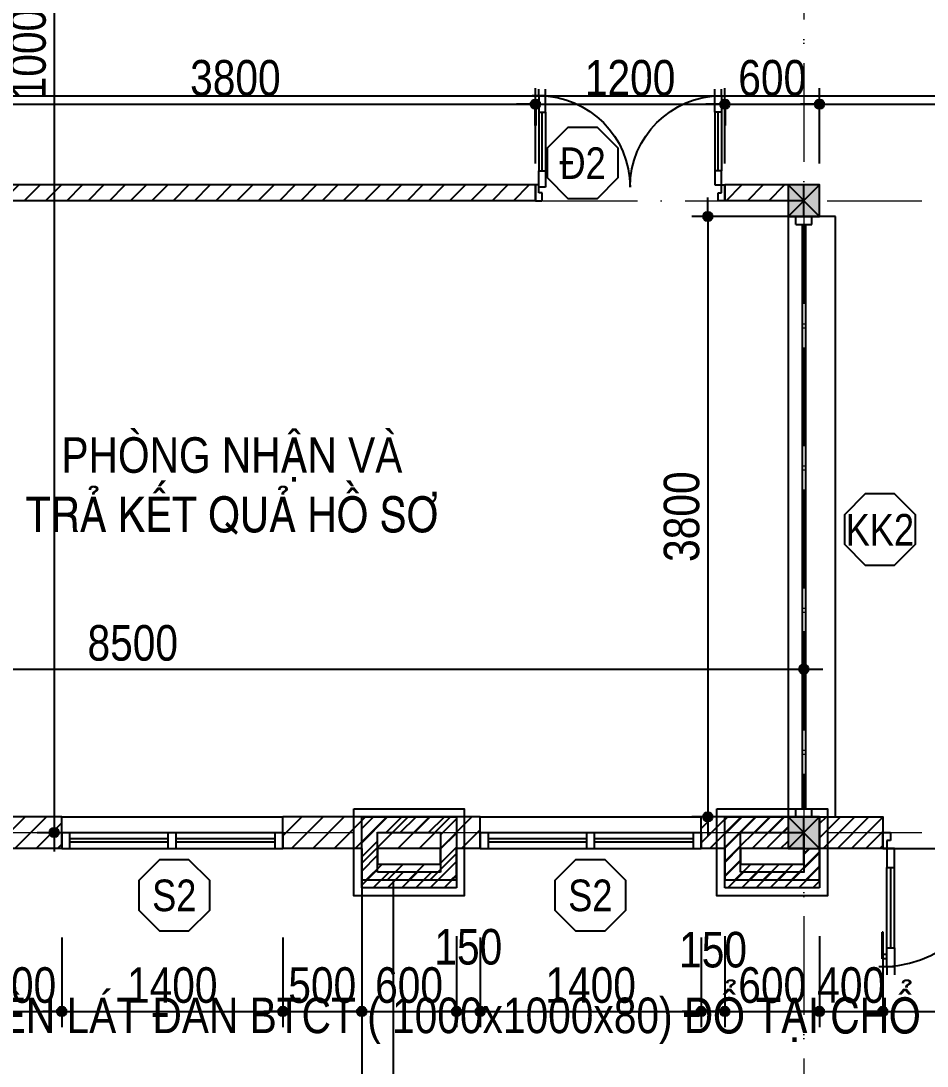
# Model space of a CAD drawing. Header units: millimetres. Extents: x 1201 to 176852, y 279 to 65351.
# Drawn here: x 15471 to 21210, y 11069 to 17686 of the extents above; entities that cross this region are included whole.
import ezdxf
from ezdxf.enums import TextEntityAlignment as Align

# ---------------------------------------------------------------- set-up
doc = ezdxf.new("R2010")
doc.units = ezdxf.units.MM
doc.linetypes.add('ACAD_ISO10W100', pattern=[18, 12, -3, 0, -3])
for name, color, linetype in [('009', 251, 'Continuous'), ('DIM', 1, 'Continuous'), ('DOOR', 20, 'Continuous'), ('MEDIUM', 2, 'Continuous'), ('TAGS', 60, 'Continuous'), ('TEXT', 7, 'Continuous'), ('TUONG', 131, 'Continuous'), ('WALL', 4, 'Continuous')]:
    doc.layers.add(name, color=color, linetype=linetype)
for name, color, linetype, lineweight in [('CAY', 84, 'Continuous', 5), ('NET-THAY', 2, 'Continuous', 13), ('TRUC', 24, 'Continuous', 0)]:
    doc.layers.add(name, color=color, linetype=linetype, lineweight=lineweight)
doc.styles.add('1', font='', dxfattribs={"height": 250})
doc.styles.add('HEL-CONDENSE', font='')
doc.styles.add('VNI-HELVE-CONDENSEN', font='')
doc.styles.get('1').set_extended_font_data('VNI-Helve-Condense')
doc.styles.get('HEL-CONDENSE').set_extended_font_data('VNI-Helve-Condense')
doc.styles.get('VNI-HELVE-CONDENSEN').set_extended_font_data('VNI-Helve-Condense')
doc.dimstyles.new('D100', dxfattribs={"dimtxt": 225, "dimasz": 1.2, "dimexe": 100, "dimexo": 0, "dimgap": 50, "dimtad": 1, "dimdec": 0, "dimzin": 13, "dimdsep": 46, "dimtxsty": 'HEL-CONDENSE', "dimblk": 'D50', "dimcen": 0, "dimclrd": 1, "dimclre": 1, "dimclrt": 7, "dimadec": 0, "dimazin": 0, "dimtfac": 1, "dimtdec": 0, "dimtmove": 0, "dimatfit": 3, "dimldrblk": 'D50', "dimfxl": 1, "dimtolj": 1, "dimtzin": 13, "dimarcsym": 0})

# ---------------------------------------------------------------- blocks, each defined once
blk = doc.blocks.new('A$C225A2996')
at = {"layer": 'WALL'}
blk.add_hatch(color=4, dxfattribs=at).paths.add_polyline_path([(531.4, 81.6), (731.4, 81.6), (731.4, 281.6), (531.4, 281.6)])
at = {"layer": 'WALL', "color": 4}
for p, q in [((531.4, 281.6), (731.4, 81.6)), ((531.4, 81.6), (731.4, 281.6))]:
    blk.add_line(p, q, dxfattribs=at)
blk.add_lwpolyline([(531.4, 81.6), (731.4, 81.6), (731.4, 281.6), (531.4, 281.6)], close=True, dxfattribs=at)
blk = doc.blocks.new('D50')
at = {"layer": 'DIM'}
blk.add_hatch(color=256, dxfattribs=at).paths.add_polyline_path([(25, 0, 1), (-25, 0, 1)])
blk.add_line((25, 0), (100, 0), dxfattribs=at)
blk.add_circle((0, 0), 25, dxfattribs=at)
blk = doc.blocks.new('*D175')
at = {"layer": 'CAY', "color": 1, "lineweight": -2, "transparency": 16777216}
for p, q in [((15573.6, 22547.7), (15781.8, 22547.7)), ((15681.8, 22546.5), (15681.8, 12548.9)), ((15573.6, 12547.7), (15781.8, 12547.7))]:
    blk.add_line(p, q, dxfattribs=at)
at = {"layer": 'DEFPOINTS', "color": 0, "transparency": 16777216}
for p in [(15573.6, 22547.7), (15573.6, 12547.7), (15681.8, 12547.7)]:
    blk.add_point(p, dxfattribs=at)
at = {"layer": 'CAY', "color": 1, "lineweight": -2, "transparency": 16777216, "xscale": 1.199999999999999, "yscale": 1.199999999999999, "zscale": 1.199999999999999}
for p, rotation in [((15681.8, 22547.7), 90), ((15681.8, 12547.7), 270)]:
    blk.add_blockref('D50', p, dxfattribs=dict(at, rotation=rotation))
at = {"layer": 'CAY', "color": 7, "transparency": 16777216, "insert": (15516.9, 17547.7), "char_height": 225, "attachment_point": 5, "rotation": 90, "style": 'HEL-CONDENSE'}
blk.add_mtext('\\A1;10000', dxfattribs=at)
blk = doc.blocks.new('*D176')
at = {"layer": 'CAY', "color": 1, "lineweight": -2, "transparency": 16777216}
for p, q in [((5929.1, 17547.7), (5929.1, 17111.4)), ((38929.1, 17547.7), (38929.1, 17111.4)), ((5930.3, 17211.4), (38927.9, 17211.4))]:
    blk.add_line(p, q, dxfattribs=at)
at = {"layer": 'DEFPOINTS', "color": 0, "transparency": 16777216}
for p in [(5929.1, 17547.7), (38929.1, 17547.7), (38929.1, 17211.4)]:
    blk.add_point(p, dxfattribs=at)
at = {"layer": 'CAY', "color": 1, "lineweight": -2, "transparency": 16777216, "xscale": 1.199999999999999, "yscale": 1.199999999999999, "zscale": 1.199999999999999, "rotation": 180}
blk.add_blockref('D50', (5929.1, 17211.4), dxfattribs=at)
at = {"layer": 'CAY', "color": 1, "lineweight": -2, "transparency": 16777216, "xscale": 1.199999999999999, "yscale": 1.199999999999999, "zscale": 1.199999999999999}
blk.add_blockref('D50', (38929.1, 17211.4), dxfattribs=at)
at = {"layer": 'CAY', "color": 7, "transparency": 16777216, "insert": (22429.1, 17376.3), "char_height": 225, "attachment_point": 5, "style": 'HEL-CONDENSE'}
blk.add_mtext('\\A1;33000', dxfattribs=at)
blk = doc.blocks.new('s11')
at = {"layer": 'DOOR'}
for p, q in [((0, 0), (0, -100)), ((1400, 0), (0, 0)), ((50, 0), (50, -100)), ((1350, 0), (1350, -100)), ((1400, 0), (1400, -100)), ((1400, -100), (0, -100))]:
    blk.add_line(p, q, dxfattribs=at)
at = {"layer": 'DOOR', "linetype": 'ByBlock', "lineweight": -2}
for p, q in [((675, -100), (675, 0)), ((725, -100), (725, 0))]:
    blk.add_line(p, q, dxfattribs=at)
at = {"layer": 'DOOR', "color": 251}
for p, q in [((50, -40), (675, -40)), ((50, -60), (675, -60)), ((725, -40), (1350, -40)), ((725, -60), (1350, -60))]:
    blk.add_line(p, q, dxfattribs=at)
blk = doc.blocks.new('KH-CUADI')
at = {"layer": 'TAGS'}
blk.add_lwpolyline([(-124.3, 300), (-300, 124.3), (-300, -124.3), (-124.3, -300), (124.3, -300), (300, -124.3), (300, 124.3), (124.3, 300)], close=True, dxfattribs=at)
at = {"layer": 'TAGS', "style": 'VNI-HELVE-CONDENSEN'}
blk.add_attdef('D', text='', height=300, dxfattribs=at).set_placement((0, 0), align=Align.MIDDLE)
blk = doc.blocks.new('A$C64CC7D9A')
at = {"layer": 'DOOR'}
for p, q in [((-312.4, 362), (-312.4, 462)), ((-312.4, 462), (-262.4, 462)), ((-262.4, 412), (-287.4, 412)), ((-287.4, 412), (-287.4, 362)), ((-262.4, 462), (-262.4, 412)), ((2637.6, 462), (2637.6, 412)), ((2687.6, 462), (2637.6, 462)), ((2637.6, 412), (2662.6, 412)), ((2662.6, 412), (2662.6, 362)), ((2687.6, 362), (2687.6, 462)), ((-287.4, 362), (-312.4, 362)), ((-237.4, 362), (-287.4, 362)), ((-287.4, 362), (-287.4, 242)), ((-237.4, 242), (-237.4, 362)), ((487.6, 362), (437.6, 362)), ((437.6, 362), (437.6, 242)), ((487.6, 242), (487.6, 362)), ((1887.6, 242), (1887.6, 362)), ((1887.6, 362), (1937.6, 362)), ((1937.6, 362), (1937.6, 242)), ((2612.6, 242), (2612.6, 362)), ((2612.6, 362), (2662.6, 362)), ((2662.6, 362), (2687.6, 362)), ((2662.6, 362), (2662.6, 242)), ((-287.4, 242), (-237.4, 242)), ((-287.4, -290.9), (-287.4, 242)), ((-262.4, 242), (-262.4, -268)), ((-237.4, -268), (-237.4, 242)), ((437.6, 242), (487.6, 242)), ((437.6, -290.9), (437.6, 242)), ((462.6, 242), (462.6, -268)), ((487.6, -268), (487.6, 242)), ((1887.6, -268), (1887.6, 242)), ((1937.6, 242), (1887.6, 242)), ((1912.6, 242), (1912.6, -268)), ((1937.6, -290.9), (1937.6, 242)), ((2612.6, -268), (2612.6, 242)), ((2662.6, 242), (2612.6, 242)), ((2637.6, 242), (2637.6, -268)), ((2662.6, -290.9), (2662.6, 242)), ((-315.7, -337.1), (-315.7, -167.5)), ((-310, -167.5), (-315.7, -167.5)), ((-310, -308.9), (-310, -167.5)), ((409.3, -337.1), (409.3, -167.5)), ((415, -167.5), (409.3, -167.5)), ((415, -308.9), (415, -167.5)), ((1960.2, -308.9), (1960.2, -167.5)), ((1960.2, -167.5), (1965.9, -167.5)), ((1965.9, -337.1), (1965.9, -167.5)), ((2685.2, -308.9), (2685.2, -167.5)), ((2685.2, -167.5), (2690.9, -167.5)), ((2690.9, -337.1), (2690.9, -167.5)), ((-287.4, -308.9), (-310, -308.9)), ((-287.4, -268), (-237.4, -268)), ((-287.4, -388), (-287.4, -268)), ((-287.4, -337.1), (-287.4, -308.9)), ((-237.4, -268), (-237.4, -388)), ((437.6, -308.9), (415, -308.9)), ((437.6, -268), (487.6, -268)), ((437.6, -388), (437.6, -268)), ((437.6, -337.1), (437.6, -308.9)), ((487.6, -268), (487.6, -388)), ((1937.6, -268), (1887.6, -268)), ((1887.6, -268), (1887.6, -388)), ((1937.6, -388), (1937.6, -268)), ((1937.6, -337.1), (1937.6, -308.9)), ((1937.6, -308.9), (1960.2, -308.9)), ((2662.6, -268), (2612.6, -268)), ((2612.6, -268), (2612.6, -388)), ((2662.6, -388), (2662.6, -268)), ((2662.6, -337.1), (2662.6, -308.9)), ((2662.6, -308.9), (2685.2, -308.9)), ((-287.4, -388), (-337.4, -388)), ((-287.4, -337.1), (-315.7, -337.1)), ((-287.4, -388), (-287.4, -438)), ((-237.4, -388), (-287.4, -388)), ((-237.4, -388), (-237.4, -438)), ((437.6, -388), (387.6, -388)), ((437.6, -337.1), (409.3, -337.1)), ((437.6, -388), (437.6, -438)), ((487.6, -388), (437.6, -388)), ((487.6, -388), (487.6, -438)), ((1887.6, -388), (1887.6, -438)), ((1887.6, -388), (1937.6, -388)), ((1937.6, -337.1), (1965.9, -337.1)), ((1937.6, -388), (1937.6, -438)), ((1937.6, -388), (1987.6, -388)), ((2612.6, -388), (2612.6, -438)), ((2612.6, -388), (2662.6, -388)), ((2662.6, -337.1), (2690.9, -337.1)), ((2662.6, -388), (2662.6, -438)), ((2662.6, -388), (2712.6, -388))]:
    blk.add_line(p, q, dxfattribs=at)
at = {"layer": 'DOOR', "color": 251}
for centre, radius, start, end in [((-341.4, 389.6), 779.5, 273.97401, 357.96804), ((360.6, 439), 830.6, 275.32072, 354.67928), ((2014.6, 439), 830.6, 185.32072, 264.67928), ((2716.6, 389.6), 779.5, 182.03196, 266.02599)]:
    blk.add_arc(centre, radius, start, end, dxfattribs=at)
blk = doc.blocks.new('A$C48B57989')
at = {"layer": 'DOOR'}
for p, q in [((-446, 752.5), (-403.1, 752.5)), ((-446, 652.5), (-446, 752.5)), ((-403.1, 752.5), (-403.1, 702.5)), ((711.1, 752.5), (711.1, 702.5)), ((754, 752.5), (711.1, 752.5)), ((754, 652.5), (754, 752.5)), ((-403.1, 702.5), (-424.6, 702.5)), ((-424.6, 702.5), (-424.6, 652.5)), ((-381.7, 666.8), (-424.6, 666.8)), ((-424.6, 666.8), (-424.6, 563.9)), ((-381.7, 563.9), (-381.7, 666.8)), ((711.1, 702.5), (732.6, 702.5)), ((732.6, 702.5), (732.6, 652.5)), ((-424.6, 652.5), (-446, 652.5)), ((689.7, 563.9), (689.7, 652.5)), ((689.7, 652.5), (732.6, 652.5)), ((732.6, 652.5), (754, 652.5)), ((732.6, 652.5), (732.6, 563.9)), ((-424.6, 563.9), (-381.7, 563.9)), ((-424.6, 171.4), (-424.6, 563.9)), ((-403.1, 563.9), (-403.1, 191)), ((-381.7, 191), (-381.7, 563.9)), ((689.7, 191), (689.7, 563.9)), ((732.6, 563.9), (689.7, 563.9)), ((711.1, 563.9), (711.1, 191)), ((732.6, 171.4), (732.6, 563.9)), ((-448.8, 131.8), (-448.8, 277.2)), ((-443.9, 277.2), (-448.8, 277.2)), ((-443.9, 156), (-443.9, 277.2)), ((752, 156), (752, 277.2)), ((752, 277.2), (756.8, 277.2)), ((756.8, 131.8), (756.8, 277.2)), ((-424.6, 156), (-443.9, 156)), ((-424.6, 191), (-381.7, 191)), ((-424.6, 88.2), (-424.6, 191)), ((-424.6, 131.8), (-424.6, 156)), ((-381.7, 191), (-381.7, 88.2)), ((732.6, 191), (689.7, 191)), ((689.7, 191), (689.7, 88.2)), ((732.6, 88.2), (732.6, 191)), ((732.6, 131.8), (732.6, 156)), ((732.6, 156), (752, 156)), ((-424.6, 88.2), (-467.4, 88.2)), ((-424.6, 131.8), (-448.8, 131.8)), ((-424.6, 88.2), (-424.6, 45.3)), ((-381.7, 88.2), (-424.6, 88.2)), ((-381.7, 88.2), (-381.7, 45.3)), ((689.7, 88.2), (689.7, 45.3)), ((689.7, 88.2), (732.6, 88.2)), ((732.6, 131.8), (756.8, 131.8)), ((732.6, 88.2), (732.6, 45.3)), ((732.6, 88.2), (775.4, 88.2))]:
    blk.add_line(p, q, dxfattribs=at)
at = {"layer": 'DOOR', "color": 251}
for centre, major_axis, start_param, end_param in [((-424.6, 666.8), (409.1, 409.1), 3.926991, 5.497787), ((732.6, 666.8), (-409.1, 409.1), 0.785398, 2.356194)]:
    blk.add_ellipse(centre, major_axis=major_axis, ratio=1, start_param=start_param, end_param=end_param, dxfattribs=at)
blk = doc.blocks.new('*D657')
at = {"layer": 'DEFPOINTS', "color": 0, "transparency": 16777216}
for p in [(15229.1, 11892.8), (15729.1, 11884.5), (15729.1, 11416)]:
    blk.add_point(p, dxfattribs=at)
at = {"layer": 'DIM', "color": 1, "lineweight": -2, "transparency": 16777216}
for p, q in [((15229.1, 11892.8), (15229.1, 11316)), ((15729.1, 11884.5), (15729.1, 11316)), ((15230.3, 11416), (15727.9, 11416))]:
    blk.add_line(p, q, dxfattribs=at)
at = {"layer": 'DIM', "color": 1, "lineweight": -2, "transparency": 16777216, "xscale": 1.199999999999999, "yscale": 1.199999999999999, "zscale": 1.199999999999999, "rotation": 180}
blk.add_blockref('D50', (15229.1, 11416), dxfattribs=at)
at = {"layer": 'DIM', "color": 1, "lineweight": -2, "transparency": 16777216, "xscale": 1.199999999999999, "yscale": 1.199999999999999, "zscale": 1.199999999999999}
blk.add_blockref('D50', (15729.1, 11416), dxfattribs=at)
at = {"layer": 'DIM', "color": 7, "transparency": 16777216, "insert": (15479.1, 11580.9), "char_height": 225, "attachment_point": 5, "style": 'HEL-CONDENSE'}
blk.add_mtext('\\A1;500', dxfattribs=at)
blk = doc.blocks.new('*D658')
at = {"layer": 'DEFPOINTS', "color": 0, "transparency": 16777216}
for p in [(15729.1, 11884.5), (17129.1, 11884.5), (17129.1, 11416)]:
    blk.add_point(p, dxfattribs=at)
at = {"layer": 'DIM', "color": 1, "lineweight": -2, "transparency": 16777216}
for p, q in [((15729.1, 11884.5), (15729.1, 11316)), ((17129.1, 11884.5), (17129.1, 11316)), ((15730.3, 11416), (17127.9, 11416))]:
    blk.add_line(p, q, dxfattribs=at)
at = {"layer": 'DIM', "color": 1, "lineweight": -2, "transparency": 16777216, "xscale": 1.199999999999999, "yscale": 1.199999999999999, "zscale": 1.199999999999999, "rotation": 180}
blk.add_blockref('D50', (15729.1, 11416), dxfattribs=at)
at = {"layer": 'DIM', "color": 1, "lineweight": -2, "transparency": 16777216, "xscale": 1.199999999999999, "yscale": 1.199999999999999, "zscale": 1.199999999999999}
blk.add_blockref('D50', (17129.1, 11416), dxfattribs=at)
at = {"layer": 'DIM', "color": 7, "transparency": 16777216, "insert": (16429.1, 11580.9), "char_height": 225, "attachment_point": 5, "style": 'HEL-CONDENSE'}
blk.add_mtext('\\A1;1400', dxfattribs=at)
blk = doc.blocks.new('*D659')
at = {"layer": 'DEFPOINTS', "color": 0, "transparency": 16777216}
for p in [(17129.1, 11884.5), (17629.1, 11892.8), (17629.1, 11416)]:
    blk.add_point(p, dxfattribs=at)
at = {"layer": 'DIM', "color": 1, "lineweight": -2, "transparency": 16777216}
for p, q in [((17129.1, 11884.5), (17129.1, 11316)), ((17629.1, 11892.8), (17629.1, 11316)), ((17130.3, 11416), (17627.9, 11416))]:
    blk.add_line(p, q, dxfattribs=at)
at = {"layer": 'DIM', "color": 1, "lineweight": -2, "transparency": 16777216, "xscale": 1.199999999999999, "yscale": 1.199999999999999, "zscale": 1.199999999999999, "rotation": 180}
blk.add_blockref('D50', (17129.1, 11416), dxfattribs=at)
at = {"layer": 'DIM', "color": 1, "lineweight": -2, "transparency": 16777216, "xscale": 1.199999999999999, "yscale": 1.199999999999999, "zscale": 1.199999999999999}
blk.add_blockref('D50', (17629.1, 11416), dxfattribs=at)
at = {"layer": 'DIM', "color": 7, "transparency": 16777216, "insert": (17379.1, 11580.9), "char_height": 225, "attachment_point": 5, "style": 'HEL-CONDENSE'}
blk.add_mtext('\\A1;500', dxfattribs=at)
blk = doc.blocks.new('*D660')
at = {"layer": 'DEFPOINTS', "color": 0, "transparency": 16777216}
for p in [(17629.1, 11892.8), (18229.1, 11892.8), (18229.1, 11416)]:
    blk.add_point(p, dxfattribs=at)
at = {"layer": 'DIM', "color": 1, "lineweight": -2, "transparency": 16777216}
for p, q in [((17629.1, 11892.8), (17629.1, 11316)), ((18229.1, 11892.8), (18229.1, 11316)), ((17630.3, 11416), (18227.9, 11416))]:
    blk.add_line(p, q, dxfattribs=at)
at = {"layer": 'DIM', "color": 1, "lineweight": -2, "transparency": 16777216, "xscale": 1.199999999999999, "yscale": 1.199999999999999, "zscale": 1.199999999999999, "rotation": 180}
blk.add_blockref('D50', (17629.1, 11416), dxfattribs=at)
at = {"layer": 'DIM', "color": 1, "lineweight": -2, "transparency": 16777216, "xscale": 1.199999999999999, "yscale": 1.199999999999999, "zscale": 1.199999999999999}
blk.add_blockref('D50', (18229.1, 11416), dxfattribs=at)
at = {"layer": 'DIM', "color": 7, "transparency": 16777216, "insert": (17929.1, 11580.9), "char_height": 225, "attachment_point": 5, "style": 'HEL-CONDENSE'}
blk.add_mtext('\\A1;600', dxfattribs=at)
blk = doc.blocks.new('*D661')
at = {"layer": 'DEFPOINTS', "color": 0, "transparency": 16777216}
for p in [(18229.1, 11892.8), (18379.1, 11884.5), (18379.1, 11416)]:
    blk.add_point(p, dxfattribs=at)
at = {"layer": 'DIM', "color": 1, "lineweight": -2, "transparency": 16777216}
for p, q in [((18229.1, 11892.8), (18229.1, 11316)), ((18379.1, 11884.5), (18379.1, 11316)), ((18230.3, 11416), (18377.9, 11416))]:
    blk.add_line(p, q, dxfattribs=at)
at = {"layer": 'DIM', "color": 1, "lineweight": -2, "transparency": 16777216, "xscale": 1.199999999999999, "yscale": 1.199999999999999, "zscale": 1.199999999999999, "rotation": 180}
blk.add_blockref('D50', (18229.1, 11416), dxfattribs=at)
at = {"layer": 'DIM', "color": 1, "lineweight": -2, "transparency": 16777216, "xscale": 1.199999999999999, "yscale": 1.199999999999999, "zscale": 1.199999999999999}
blk.add_blockref('D50', (18379.1, 11416), dxfattribs=at)
at = {"layer": 'DIM', "color": 7, "transparency": 16777216, "insert": (18304.1, 11823.3), "char_height": 225, "attachment_point": 5, "style": 'HEL-CONDENSE'}
blk.add_mtext('\\A1;150', dxfattribs=at)
blk = doc.blocks.new('*D662')
at = {"layer": 'DEFPOINTS', "color": 0, "transparency": 16777216}
for p in [(18379.1, 11884.5), (19779.1, 11884.5), (19779.1, 11416)]:
    blk.add_point(p, dxfattribs=at)
at = {"layer": 'DIM', "color": 1, "lineweight": -2, "transparency": 16777216}
for p, q in [((18379.1, 11884.5), (18379.1, 11316)), ((19779.1, 11884.5), (19779.1, 11316)), ((18380.3, 11416), (19777.9, 11416))]:
    blk.add_line(p, q, dxfattribs=at)
at = {"layer": 'DIM', "color": 1, "lineweight": -2, "transparency": 16777216, "xscale": 1.199999999999999, "yscale": 1.199999999999999, "zscale": 1.199999999999999, "rotation": 180}
blk.add_blockref('D50', (18379.1, 11416), dxfattribs=at)
at = {"layer": 'DIM', "color": 1, "lineweight": -2, "transparency": 16777216, "xscale": 1.199999999999999, "yscale": 1.199999999999999, "zscale": 1.199999999999999}
blk.add_blockref('D50', (19779.1, 11416), dxfattribs=at)
at = {"layer": 'DIM', "color": 7, "transparency": 16777216, "insert": (19079.1, 11580.9), "char_height": 225, "attachment_point": 5, "style": 'HEL-CONDENSE'}
blk.add_mtext('\\A1;1400', dxfattribs=at)
blk = doc.blocks.new('*D663')
at = {"layer": 'DEFPOINTS', "color": 0, "transparency": 16777216}
for p in [(19779.1, 11884.5), (19929.1, 11892.8), (19929.1, 11416)]:
    blk.add_point(p, dxfattribs=at)
at = {"layer": 'DIM', "color": 1, "lineweight": -2, "transparency": 16777216}
for p, q in [((19779.1, 11884.5), (19779.1, 11316)), ((19929.1, 11892.8), (19929.1, 11316)), ((19780.3, 11416), (19927.9, 11416))]:
    blk.add_line(p, q, dxfattribs=at)
at = {"layer": 'DIM', "color": 1, "lineweight": -2, "transparency": 16777216, "xscale": 1.199999999999999, "yscale": 1.199999999999999, "zscale": 1.199999999999999, "rotation": 180}
blk.add_blockref('D50', (19779.1, 11416), dxfattribs=at)
at = {"layer": 'DIM', "color": 1, "lineweight": -2, "transparency": 16777216, "xscale": 1.199999999999999, "yscale": 1.199999999999999, "zscale": 1.199999999999999}
blk.add_blockref('D50', (19929.1, 11416), dxfattribs=at)
at = {"layer": 'DIM', "color": 7, "transparency": 16777216, "insert": (19854.1, 11805.2), "char_height": 225, "attachment_point": 5, "style": 'HEL-CONDENSE'}
blk.add_mtext('\\A1;150', dxfattribs=at)
blk = doc.blocks.new('*D664')
at = {"layer": 'DEFPOINTS', "color": 0, "transparency": 16777216}
for p in [(19929.1, 11892.8), (20529.1, 11892.8), (20529.1, 11416)]:
    blk.add_point(p, dxfattribs=at)
at = {"layer": 'DIM', "color": 1, "lineweight": -2, "transparency": 16777216}
for p, q in [((19929.1, 11892.8), (19929.1, 11316)), ((20529.1, 11892.8), (20529.1, 11316)), ((19930.3, 11416), (20527.9, 11416))]:
    blk.add_line(p, q, dxfattribs=at)
at = {"layer": 'DIM', "color": 1, "lineweight": -2, "transparency": 16777216, "xscale": 1.199999999999999, "yscale": 1.199999999999999, "zscale": 1.199999999999999, "rotation": 180}
blk.add_blockref('D50', (19929.1, 11416), dxfattribs=at)
at = {"layer": 'DIM', "color": 1, "lineweight": -2, "transparency": 16777216, "xscale": 1.199999999999999, "yscale": 1.199999999999999, "zscale": 1.199999999999999}
blk.add_blockref('D50', (20529.1, 11416), dxfattribs=at)
at = {"layer": 'DIM', "color": 7, "transparency": 16777216, "insert": (20229.1, 11580.9), "char_height": 225, "attachment_point": 5, "style": 'HEL-CONDENSE'}
blk.add_mtext('\\A1;600', dxfattribs=at)
blk = doc.blocks.new('*D665')
at = {"layer": 'DEFPOINTS', "color": 0, "transparency": 16777216}
for p in [(20529.1, 11892.8), (20929.1, 11884.5), (20929.1, 11416)]:
    blk.add_point(p, dxfattribs=at)
at = {"layer": 'DIM', "color": 1, "lineweight": -2, "transparency": 16777216}
for p, q in [((20529.1, 11892.8), (20529.1, 11316)), ((20929.1, 11884.5), (20929.1, 11316)), ((20530.3, 11416), (20927.9, 11416))]:
    blk.add_line(p, q, dxfattribs=at)
at = {"layer": 'DIM', "color": 1, "lineweight": -2, "transparency": 16777216, "xscale": 1.199999999999999, "yscale": 1.199999999999999, "zscale": 1.199999999999999, "rotation": 180}
blk.add_blockref('D50', (20529.1, 11416), dxfattribs=at)
at = {"layer": 'DIM', "color": 1, "lineweight": -2, "transparency": 16777216, "xscale": 1.199999999999999, "yscale": 1.199999999999999, "zscale": 1.199999999999999}
blk.add_blockref('D50', (20929.1, 11416), dxfattribs=at)
at = {"layer": 'DIM', "color": 7, "transparency": 16777216, "insert": (20729.1, 11580.9), "char_height": 225, "attachment_point": 5, "style": 'HEL-CONDENSE'}
blk.add_mtext('\\A1;400', dxfattribs=at)
blk = doc.blocks.new('*D666')
at = {"layer": 'DEFPOINTS', "color": 0, "transparency": 16777216}
for p in [(20929.1, 11884.5), (23929.1, 11884.5), (23929.1, 11416)]:
    blk.add_point(p, dxfattribs=at)
at = {"layer": 'DIM', "color": 1, "lineweight": -2, "transparency": 16777216}
for p, q in [((20929.1, 11884.5), (20929.1, 11316)), ((23929.1, 11884.5), (23929.1, 11316)), ((20930.3, 11416), (23927.9, 11416))]:
    blk.add_line(p, q, dxfattribs=at)
at = {"layer": 'DIM', "color": 1, "lineweight": -2, "transparency": 16777216, "xscale": 1.199999999999999, "yscale": 1.199999999999999, "zscale": 1.199999999999999, "rotation": 180}
blk.add_blockref('D50', (20929.1, 11416), dxfattribs=at)
at = {"layer": 'DIM', "color": 1, "lineweight": -2, "transparency": 16777216, "xscale": 1.199999999999999, "yscale": 1.199999999999999, "zscale": 1.199999999999999}
blk.add_blockref('D50', (23929.1, 11416), dxfattribs=at)
at = {"layer": 'DIM', "color": 7, "transparency": 16777216, "insert": (22429.1, 11580.9), "char_height": 225, "attachment_point": 5, "style": 'HEL-CONDENSE'}
blk.add_mtext('\\A1;3000', dxfattribs=at)
blk = doc.blocks.new('*D698')
at = {"layer": 'DEFPOINTS', "color": 0, "transparency": 16777216}
for p in [(18729.1, 17159.5), (18729.1, 16782.9), (14929.1, 16647.7)]:
    blk.add_point(p, dxfattribs=at)
at = {"layer": 'DIM', "color": 1, "lineweight": -2, "transparency": 16777216}
for p, q in [((14929.1, 16647.7), (14929.1, 17259.5)), ((18729.1, 16782.9), (18729.1, 17259.5)), ((14930.3, 17159.5), (18727.9, 17159.5))]:
    blk.add_line(p, q, dxfattribs=at)
at = {"layer": 'DIM', "color": 1, "lineweight": -2, "transparency": 16777216, "xscale": 1.199999999999999, "yscale": 1.199999999999999, "zscale": 1.199999999999999, "rotation": 180}
blk.add_blockref('D50', (14929.1, 17159.5), dxfattribs=at)
at = {"layer": 'DIM', "color": 1, "lineweight": -2, "transparency": 16777216, "xscale": 1.199999999999999, "yscale": 1.199999999999999, "zscale": 1.199999999999999}
blk.add_blockref('D50', (18729.1, 17159.5), dxfattribs=at)
at = {"layer": 'DIM', "color": 7, "transparency": 16777216, "insert": (16829.1, 17324.4), "char_height": 225, "attachment_point": 5, "style": 'HEL-CONDENSE'}
blk.add_mtext('\\A1;3800', dxfattribs=at)
blk = doc.blocks.new('*D699')
at = {"layer": 'DEFPOINTS', "color": 0, "transparency": 16777216}
for p in [(19929.1, 17159.5), (18729.1, 16782.9), (19929.1, 16782.9)]:
    blk.add_point(p, dxfattribs=at)
at = {"layer": 'DIM', "color": 1, "lineweight": -2, "transparency": 16777216}
for p, q in [((18729.1, 16782.9), (18729.1, 17259.5)), ((19929.1, 16782.9), (19929.1, 17259.5)), ((18730.3, 17159.5), (19927.9, 17159.5))]:
    blk.add_line(p, q, dxfattribs=at)
at = {"layer": 'DIM', "color": 1, "lineweight": -2, "transparency": 16777216, "xscale": 1.199999999999999, "yscale": 1.199999999999999, "zscale": 1.199999999999999, "rotation": 180}
blk.add_blockref('D50', (18729.1, 17159.5), dxfattribs=at)
at = {"layer": 'DIM', "color": 1, "lineweight": -2, "transparency": 16777216, "xscale": 1.199999999999999, "yscale": 1.199999999999999, "zscale": 1.199999999999999}
blk.add_blockref('D50', (19929.1, 17159.5), dxfattribs=at)
at = {"layer": 'DIM', "color": 7, "transparency": 16777216, "insert": (19329.1, 17324.4), "char_height": 225, "attachment_point": 5, "style": 'HEL-CONDENSE'}
blk.add_mtext('\\A1;1200', dxfattribs=at)
blk = doc.blocks.new('*D700')
at = {"layer": 'DEFPOINTS', "color": 0, "transparency": 16777216}
for p in [(20529.1, 17159.5), (19929.1, 16782.9), (20529.1, 16782.9)]:
    blk.add_point(p, dxfattribs=at)
at = {"layer": 'DIM', "color": 1, "lineweight": -2, "transparency": 16777216}
for p, q in [((19929.1, 16782.9), (19929.1, 17259.5)), ((20529.1, 16782.9), (20529.1, 17259.5)), ((19930.3, 17159.5), (20527.9, 17159.5))]:
    blk.add_line(p, q, dxfattribs=at)
at = {"layer": 'DIM', "color": 1, "lineweight": -2, "transparency": 16777216, "xscale": 1.199999999999999, "yscale": 1.199999999999999, "zscale": 1.199999999999999, "rotation": 180}
blk.add_blockref('D50', (19929.1, 17159.5), dxfattribs=at)
at = {"layer": 'DIM', "color": 1, "lineweight": -2, "transparency": 16777216, "xscale": 1.199999999999999, "yscale": 1.199999999999999, "zscale": 1.199999999999999}
blk.add_blockref('D50', (20529.1, 17159.5), dxfattribs=at)
at = {"layer": 'DIM', "color": 7, "transparency": 16777216, "insert": (20229.1, 17324.4), "char_height": 225, "attachment_point": 5, "style": 'HEL-CONDENSE'}
blk.add_mtext('\\A1;600', dxfattribs=at)
blk = doc.blocks.new('*D701')
at = {"layer": 'DEFPOINTS', "color": 0, "transparency": 16777216}
for p in [(24329.1, 17159.5), (20529.1, 16782.9), (24329.1, 16782.9)]:
    blk.add_point(p, dxfattribs=at)
at = {"layer": 'DIM', "color": 1, "lineweight": -2, "transparency": 16777216}
for p, q in [((20529.1, 16782.9), (20529.1, 17259.5)), ((24329.1, 16782.9), (24329.1, 17259.5)), ((20530.3, 17159.5), (24327.9, 17159.5))]:
    blk.add_line(p, q, dxfattribs=at)
at = {"layer": 'DIM', "color": 1, "lineweight": -2, "transparency": 16777216, "xscale": 1.199999999999999, "yscale": 1.199999999999999, "zscale": 1.199999999999999, "rotation": 180}
blk.add_blockref('D50', (20529.1, 17159.5), dxfattribs=at)
at = {"layer": 'DIM', "color": 1, "lineweight": -2, "transparency": 16777216, "xscale": 1.199999999999999, "yscale": 1.199999999999999, "zscale": 1.199999999999999}
blk.add_blockref('D50', (24329.1, 17159.5), dxfattribs=at)
at = {"layer": 'DIM', "color": 7, "transparency": 16777216, "insert": (22429.1, 17324.4), "char_height": 225, "attachment_point": 5, "style": 'HEL-CONDENSE'}
blk.add_mtext('\\A1;3800', dxfattribs=at)
blk = doc.blocks.new('*D588')
at = {"layer": 'DEFPOINTS', "color": 0, "transparency": 16777216}
for p in [(11929.1, 14535.2), (20429.1, 13823.6), (20429.1, 13582.1)]:
    blk.add_point(p, dxfattribs=at)
at = {"layer": 'DIM', "color": 1, "lineweight": -2, "transparency": 16777216}
for p, q in [((11929.1, 14535.2), (11929.1, 13482.1)), ((20429.1, 13823.6), (20429.1, 13482.1)), ((11930.3, 13582.1), (20427.9, 13582.1))]:
    blk.add_line(p, q, dxfattribs=at)
at = {"layer": 'DIM', "color": 1, "lineweight": -2, "transparency": 16777216, "xscale": 1.199999999999999, "yscale": 1.199999999999999, "zscale": 1.199999999999999, "rotation": 180}
blk.add_blockref('D50', (11929.1, 13582.1), dxfattribs=at)
at = {"layer": 'DIM', "color": 1, "lineweight": -2, "transparency": 16777216, "xscale": 1.199999999999999, "yscale": 1.199999999999999, "zscale": 1.199999999999999}
blk.add_blockref('D50', (20429.1, 13582.1), dxfattribs=at)
at = {"layer": 'DIM', "color": 7, "transparency": 16777216, "insert": (16179.1, 13747), "char_height": 225, "attachment_point": 5, "style": 'HEL-CONDENSE'}
blk.add_mtext('\\A1;8500', dxfattribs=at)
blk = doc.blocks.new('*D595')
at = {"layer": 'DEFPOINTS', "color": 0, "transparency": 16777216}
for p in [(20329.1, 16447.7), (19820.9, 12647.7), (20329.1, 12647.7)]:
    blk.add_point(p, dxfattribs=at)
at = {"layer": 'DIM', "color": 1, "lineweight": -2, "transparency": 16777216}
for p, q in [((20329.1, 16447.7), (19720.9, 16447.7)), ((19820.9, 16446.5), (19820.9, 12648.9)), ((20329.1, 12647.7), (19720.9, 12647.7))]:
    blk.add_line(p, q, dxfattribs=at)
at = {"layer": 'DIM', "color": 1, "lineweight": -2, "transparency": 16777216, "xscale": 1.199999999999999, "yscale": 1.199999999999999, "zscale": 1.199999999999999}
for p, rotation in [((19820.9, 16447.7), 90), ((19820.9, 12647.7), 270)]:
    blk.add_blockref('D50', p, dxfattribs=dict(at, rotation=rotation))
at = {"layer": 'DIM', "color": 7, "transparency": 16777216, "insert": (19656, 14547.7), "char_height": 225, "attachment_point": 5, "rotation": 90, "style": 'HEL-CONDENSE'}
blk.add_mtext('\\A1;3800', dxfattribs=at)

msp = doc.modelspace()

# ---------------------------------------------------------------- hatches: boundary and pattern name
at = {"layer": '009'}
h = msp.add_hatch(dxfattribs=at)
h.set_pattern_fill('ANSI31', color=256, scale=20, style=0)
h.set_pattern_definition([(45, (-1293072.07, -361212.86), (-44.9012806, 44.9012806), [])])
h.paths.add_polyline_path([(15029.078, 18547.694), (15029.078, 18447.694), (18729.078, 18447.694), (18729.078, 18547.694)])
h.paths.add_polyline_path([(19929.078, 18547.694), (19929.078, 18447.694), (20329.078, 18447.694), (20329.078, 18547.694)])
h.paths.add_polyline_path([(20529.078, 19935.15), (20429.078, 19886.693), (20429.078, 18647.694), (20529.078, 18647.694)])
h.paths.add_polyline_path([(20529.078, 22447.694), (20429.078, 22447.694), (20429.078, 19886.693), (20529.078, 19935.15)])
h.paths.add_polyline_path([(20729.078, 22647.694), (20729.078, 22847.694), (20129.078, 22847.694), (20129.078, 22647.694), (19879.078, 22647.694), (19879.078, 22447.694), (20329.078, 22447.694), (20329.078, 22647.694), (20229.078, 22647.694), (20229.078, 22747.694), (20629.078, 22747.694), (20629.078, 22647.694), (20529.078, 22647.694), (20529.078, 22447.694), (21079.078, 22447.694), (21079.078, 22647.694)])
h.paths.add_polyline_path([(18479.078, 22447.694), (18479.078, 22647.694), (18229.078, 22647.694), (18229.078, 22847.694), (17629.078, 22847.694), (17629.078, 22647.694), (17129.078, 22647.694), (17129.078, 22447.694)])
h.paths.add_polyline_path([(18129.078, 22647.694), (18129.078, 22747.694), (17729.078, 22747.694), (17729.078, 22647.694)], flags=17)
h.paths.add_polyline_path([(23779.078, 22647.694), (23779.078, 22447.694), (24329.078, 22447.694), (24329.078, 22647.694), (24229.078, 22647.694), (24229.078, 22747.694), (24629.078, 22747.694), (24629.078, 22647.694), (24529.078, 22647.694), (24529.078, 22447.694), (24979.078, 22447.694), (24979.078, 22647.694), (24729.078, 22647.694), (24729.078, 22847.694), (24129.078, 22847.694), (24129.078, 22647.694)])
h.paths.add_polyline_path([(24329.078, 18647.694), (24429.078, 18647.694), (24429.078, 22447.694), (24329.078, 22447.694)])
h.paths.add_polyline_path([(24529.078, 18547.694), (24529.078, 18447.694), (24929.078, 18447.694), (24929.078, 18547.694)])
h.paths.add_polyline_path([(29829.078, 18447.694), (29829.078, 18547.694), (26129.078, 18547.694), (26129.078, 18447.694)])
h.paths.add_polyline_path([(27229.078, 22647.694), (27229.078, 22847.694), (26629.078, 22847.694), (26629.078, 22647.694), (26379.078, 22647.694), (26379.078, 22447.694), (27729.078, 22447.694), (27729.078, 22647.694)])
h.paths.add_polyline_path([(27129.078, 22647.694), (27129.078, 22747.694), (26729.078, 22747.694), (26729.078, 22647.694)], flags=17)
h.paths.add_polyline_path([(30729.078, 22447.694), (30729.078, 22647.694), (30229.078, 22647.694), (30229.078, 22847.694), (29629.078, 22847.694), (29629.078, 22647.694), (29129.078, 22647.694), (29129.078, 22447.694), (29829.078, 22447.694), (29829.078, 22647.694), (29729.078, 22647.694), (29729.078, 22747.694), (30129.078, 22747.694), (30129.078, 22647.694), (30029.078, 22647.694), (30029.078, 22447.694)])
h.paths.add_polyline_path([(25529.078, 16647.694), (25529.078, 16547.694), (27129.078, 16547.694), (27129.078, 12647.694), (26479.078, 12647.694), (26479.078, 12447.694), (26629.078, 12447.694), (26629.078, 12247.694), (27229.078, 12247.694), (27229.078, 12447.694), (27729.078, 12447.694), (27729.078, 12647.694), (27229.078, 12647.694), (27229.078, 16547.694), (27329.078, 16547.694), (27329.078, 16647.694)])
h.paths.add_polyline_path([(27129.078, 12447.694), (26729.078, 12447.694), (26729.078, 12347.694), (27129.078, 12347.694)], flags=17)
h.paths.add_polyline_path([(24429.078, 16447.694), (24329.078, 16447.694), (24329.078, 12647.694), (24429.078, 12647.694)])
h.paths.add_polyline_path([(20529.078, 12647.694), (20529.078, 12447.694), (20929.078, 12447.694), (20929.078, 12647.694)])
h.paths.add_polyline_path([(19779.078, 12647.694), (19779.078, 12447.694), (19929.078, 12447.694), (19929.078, 12247.694), (20529.078, 12247.694), (20529.078, 12447.694), (20429.078, 12447.694), (20429.078, 12347.694), (20029.078, 12347.694), (20029.078, 12447.694), (20329.078, 12447.694), (20329.078, 12647.694)])
h.paths.add_polyline_path([(29135.149, 18232.344), (29135.149, 18763.044), (29477.449, 18763.044), (29477.449, 18232.344)], flags=9)
h = msp.add_hatch(dxfattribs=at)
h.set_pattern_fill('ANSI31', color=256, scale=30, style=0)
h.set_pattern_definition([(45, (-1293072.07, -361212.86), (-67.351921, 67.351921), [])])
h.paths.add_polyline_path([(12029.078, 12447.694), (11829.078, 12447.694), (11829.078, 11747.694), (12029.078, 11747.694)])
h.paths.add_polyline_path([(9729.078, 8647.694), (8229.078, 8647.694), (8229.078, 8447.694), (8679.078, 8447.694), (8679.078, 8247.694), (9279.078, 8247.694), (9279.078, 8447.694), (9729.078, 8447.694)])
h.paths.add_polyline_path([(8779.078, 8447.694), (9179.078, 8447.694), (9179.078, 8347.694), (8779.078, 8347.694)], flags=17)
h.paths.add_polyline_path([(6829.078, 8647.694), (6329.078, 8647.694), (6029.078, 8647.694), (6029.078, 8447.694), (6229.078, 8447.694), (6229.078, 8297.694), (5679.078, 8297.694), (5679.078, 8697.694), (5829.078, 8697.694), (5829.078, 8647.694), (6029.078, 8647.694), (6029.078, 9347.694), (5829.078, 9347.694), (5829.078, 8797.694), (5579.078, 8797.694), (5579.078, 8197.694), (6329.078, 8197.694), (6329.078, 8447.694), (6829.078, 8447.694)])
h.paths.add_polyline_path([(6029.078, 12447.694), (5829.078, 12447.694), (5829.078, 12347.694), (5679.078, 12347.694), (5679.078, 12747.694), (5829.078, 12747.694), (5829.078, 12647.694), (6029.078, 12647.694), (6029.078, 13347.694), (5829.078, 13347.694), (5829.078, 12847.694), (5579.078, 12847.694), (5579.078, 12247.694), (5829.078, 12247.694), (5829.078, 11747.694), (6029.078, 11747.694)])
h.paths.add_polyline_path([(11929.078, 16447.694), (11829.078, 16447.694), (11829.078, 12647.694), (11929.078, 12647.694)])
h.paths.add_polyline_path([(12729.078, 12647.694), (12029.078, 12647.694), (12029.078, 12447.694), (12729.078, 12447.694)])
h.paths.add_polyline_path([(6029.078, 16447.694), (5829.078, 16447.694), (5829.078, 16347.694), (5679.078, 16347.694), (5679.078, 16747.694), (5829.078, 16747.694), (5829.078, 16647.694), (6029.078, 16647.694), (6029.078, 16847.694), (5829.078, 16847.694), (5579.078, 16847.694), (5579.078, 16247.694), (5829.078, 16247.694), (5829.078, 15747.694), (6029.078, 15747.694)])
h.paths.add_polyline_path([(10129.078, 16647.694), (6029.078, 16647.694), (6029.078, 16547.694), (10129.078, 16547.694)])
h.paths.add_polyline_path([(11829.078, 16647.694), (11329.078, 16647.694), (11329.078, 16547.694), (11829.078, 16547.694)])
h.paths.add_polyline_path([(14829.078, 16647.694), (13029.478, 16647.694), (13029.478, 16547.694), (14829.078, 16547.694)])
h.paths.add_polyline_path([(18729.078, 16647.694), (15029.078, 16647.694), (15029.078, 16547.694), (18729.078, 16547.694)])
h.paths.add_polyline_path([(15729.078, 12647.694), (15029.078, 12647.694), (15029.078, 12447.694), (15129.078, 12447.694), (15129.078, 12347.694), (14729.078, 12347.694), (14729.078, 12447.694), (14829.078, 12447.694), (14829.078, 12647.694), (14129.078, 12647.694), (14129.078, 12447.694), (14629.078, 12447.694), (14629.078, 12247.694), (15229.078, 12247.694), (15229.078, 12447.694), (15729.078, 12447.694)])
h.paths.add_polyline_path([(18379.078, 12647.694), (17129.078, 12647.694), (17129.078, 12447.694), (17629.078, 12447.694), (17629.078, 12247.694), (18229.078, 12247.694), (18229.078, 12447.694), (18379.078, 12447.694)])
h.paths.add_polyline_path([(18129.078, 12447.694), (18129.078, 12347.694), (17729.078, 12347.694), (17729.078, 12447.694)], flags=17)
h.paths.add_polyline_path([(20329.078, 16647.694), (19929.078, 16647.694), (19929.078, 16547.694), (20329.078, 16547.694)])
h = msp.add_hatch(dxfattribs=at)
h.set_pattern_fill('ANSI31', color=256, scale=20, style=0)
h.set_pattern_definition([(45, (-1293494.614, -402769.946), (-44.9012806, 44.9012806), [])])
h.paths.add_polyline_path([(19929.078, 12197.694), (20529.078, 12197.694), (20529.078, 12447.694), (20429.078, 12447.694), (20429.078, 12297.694), (20029.078, 12297.694), (20029.078, 12547.694), (20329.078, 12547.694), (20329.078, 12647.694), (19929.078, 12647.694)])
h.paths.add_polyline_path([(17629.078, 12647.694), (17629.078, 12197.694), (18229.078, 12197.694), (18229.078, 12647.694)])
h.paths.add_polyline_path([(18129.078, 12547.694), (18129.078, 12297.694), (17729.078, 12297.694), (17729.078, 12547.694)], flags=16)
h.paths.add_polyline_path([(15229.078, 12647.694), (15029.078, 12647.694), (15029.078, 12547.694), (15129.078, 12547.694), (15129.078, 12297.694), (14729.078, 12297.694), (14729.078, 12547.694), (14829.078, 12547.694), (14829.078, 12647.694), (14629.078, 12647.694), (14629.078, 12197.694), (15229.078, 12197.694)])

# ---------------------------------------------------------------- linework, layer by layer
at = {"layer": 'DOOR'}
for p, q in [((20379.078, 16447.694), (20479.078, 16447.694)), ((20379.078, 16397.694), (20379.078, 16447.694)), ((20479.078, 16397.694), (20479.078, 16447.694)), ((20379.078, 16397.694), (20479.078, 16397.694)), ((20419.078, 16397.694), (20419.078, 12697.694)), ((20439.078, 16397.694), (20439.078, 12697.694)), ((20379.078, 12697.694), (20479.078, 12697.694)), ((20379.078, 12647.694), (20379.078, 12697.694)), ((20379.078, 12647.694), (20479.078, 12647.694)), ((20479.078, 12647.694), (20479.078, 12697.694))]:
    msp.add_line(p, q, dxfattribs=at)
at = {"layer": 'MEDIUM'}
for p, q in [((15729.078, 12647.694), (17129.078, 12647.694)), ((18379.078, 12647.694), (19779.078, 12647.694))]:
    msp.add_line(p, q, dxfattribs=at)
at = {"layer": 'NET-THAY', "linetype": 'ByBlock', "lineweight": -2}
for p, q in [((20629.078, 16447.694), (20329.078, 16447.694)), ((20329.078, 16447.694), (20329.078, 12647.694)), ((20629.078, 12647.694), (20629.078, 16447.694)), ((20329.078, 12647.694), (20629.078, 12647.694)), ((20929.078, 12447.694), (23929.078, 12447.694))]:
    msp.add_line(p, q, dxfattribs=at)
for points in [[(17579.078, 12697.694), (18279.078, 12697.694), (18279.078, 12147.694), (17579.078, 12147.694)], [(19879.078, 12697.694), (20579.078, 12697.694), (20579.078, 12147.694), (19879.078, 12147.694)]]:
    msp.add_lwpolyline(points, close=True, dxfattribs=at)
for points in [[(17629.078, 12247.694), (17629.078, 10447.694), (20329.078, 10447.694), (20329.078, 4097.694)], [(17829.078, 12247.694), (17829.078, 10647.694), (20529.078, 10647.694), (20529.078, 4097.694)]]:
    msp.add_lwpolyline(points, dxfattribs=at)
at = {"layer": 'TRUC', "linetype": 'ACAD_ISO10W100', "ltscale": 50}
for points in [[(20429.078, 24619.951), (20429.078, 3517.922)], [(20429.078, 24594.951), (20429.078, 3517.922)], [(3475.094, 16547.694), (41245.405, 16547.694)], [(3475.094, 16547.694), (41245.405, 16547.694)], [(3475.094, 12547.694), (41245.405, 12547.694)], [(3475.094, 12547.694), (41245.405, 12547.694)]]:
    msp.add_lwpolyline(points, dxfattribs=at)
at = {"layer": 'TUONG'}
for p, q in [((18729.078, 16647.694), (15029.078, 16647.694)), ((18729.078, 16547.694), (18729.078, 16647.694)), ((20429.078, 16647.694), (19929.078, 16647.694)), ((19929.078, 16547.694), (19929.078, 16647.694)), ((18729.078, 16547.694), (15029.078, 16547.694)), ((20429.078, 16547.694), (19929.078, 16547.694)), ((15729.078, 12447.694), (15729.078, 12647.694)), ((17129.078, 12447.694), (17129.078, 12647.694)), ((17629.078, 12197.694), (17629.078, 12647.694)), ((17629.078, 12647.694), (18229.078, 12647.694)), ((18229.078, 12647.694), (18229.078, 12197.694)), ((18379.078, 12447.694), (18379.078, 12647.694)), ((19779.078, 12447.694), (19779.078, 12647.694)), ((19929.078, 12197.694), (19929.078, 12647.694)), ((19929.078, 12647.694), (20529.078, 12647.694)), ((20529.078, 12647.694), (20529.078, 12197.694)), ((17729.078, 12297.694), (17729.078, 12547.694)), ((17729.078, 12547.694), (18129.078, 12547.694)), ((18129.078, 12547.694), (18129.078, 12297.694)), ((20029.078, 12297.694), (20029.078, 12547.694)), ((20029.078, 12547.694), (20429.078, 12547.694)), ((20429.078, 12547.694), (20429.078, 12297.694)), ((18129.078, 12297.694), (17729.078, 12297.694)), ((20429.078, 12297.694), (20029.078, 12297.694)), ((18229.078, 12197.694), (17629.078, 12197.694)), ((20529.078, 12197.694), (19929.078, 12197.694))]:
    msp.add_line(p, q, dxfattribs=at)
for points in [[(20429.078, 16447.694), (20429.078, 16647.694)], [(20529.078, 16447.694), (20529.078, 16647.694)], [(15729.078, 12647.694), (14129.078, 12647.694)], [(18379.078, 12647.694), (17129.078, 12647.694)], [(20429.078, 12647.694), (19779.078, 12647.694)], [(20429.078, 12422.694), (20429.078, 12647.694)], [(20529.078, 12647.694), (20929.078, 12647.694), (20929.078, 12447.694), (20529.078, 12447.694)], [(15729.078, 12447.694), (15229.078, 12447.694)], [(17629.078, 12447.694), (17129.078, 12447.694)], [(17629.078, 12447.694), (17629.078, 12247.694), (18229.078, 12247.694), (18229.078, 12447.694)], [(18129.078, 12447.694), (17729.078, 12447.694)], [(17729.078, 12447.694), (17729.078, 12347.694), (18129.078, 12347.694), (18129.078, 12447.694)], [(18379.078, 12447.694), (18229.078, 12447.694)], [(19929.078, 12447.694), (19779.078, 12447.694)], [(19929.078, 12447.694), (19929.078, 12247.694), (20529.078, 12247.694), (20529.078, 12447.694)], [(20429.078, 12447.694), (20029.078, 12447.694)], [(20029.078, 12447.694), (20029.078, 12347.694), (20429.078, 12347.694), (20429.078, 12447.694)]]:
    msp.add_lwpolyline(points, dxfattribs=at)

# ---------------------------------------------------------------- block references
at = {"layer": 'DOOR', "xscale": -1, "rotation": 180}
msp.add_blockref('A$C48B57989', (19175.071, 17300.167), dxfattribs=at)
at = {"layer": 'DOOR', "xscale": -1}
for p in [(17129.078, 12547.694), (19779.078, 12547.694)]:
    msp.add_blockref('s11', p, dxfattribs=at)
at = {"layer": 'DOOR'}
msp.add_blockref('A$C64CC7D9A', (21241.467, 12085.708), dxfattribs=at)
at = {"layer": 'TAGS', "linetype": 'Continuous'}
ref = msp.add_blockref('KH-CUADI', (19028.418, 16787.076), dxfattribs=dict(at, xscale=0.75, yscale=0.75, zscale=0.75, rotation=180))
ref.add_attrib('D', 'Ñ2', dxfattribs={"color": 7, "height": 200, "style": 'VNI-HELVE-CONDENSEN'}).set_placement((19028.418, 16787.076), align=Align.MIDDLE)
ref = msp.add_blockref('KH-CUADI', (20910.978, 14466.174), dxfattribs=dict(at, xscale=0.75, yscale=0.75, zscale=0.75, rotation=180))
ref.add_attrib('D', 'KK2', dxfattribs={"color": 7, "height": 200, "style": 'VNI-HELVE-CONDENSEN'}).set_placement((20910.978, 14466.174), align=Align.MIDDLE)
ref = msp.add_blockref('KH-CUADI', (16441.773, 12150.214), dxfattribs=dict(at, xscale=0.75, yscale=0.75, zscale=0.75, rotation=180))
ref.add_attrib('D', 'S2', dxfattribs={"color": 7, "height": 200, "style": 'VNI-HELVE-CONDENSEN'}).set_placement((16441.773, 12150.214), align=Align.MIDDLE)
ref = msp.add_blockref('KH-CUADI', (19076.863, 12150.214), dxfattribs=dict(at, xscale=0.75, yscale=0.75, zscale=0.75, rotation=180))
ref.add_attrib('D', 'S2', dxfattribs={"color": 7, "height": 200, "style": 'VNI-HELVE-CONDENSEN'}).set_placement((19076.863, 12150.214), align=Align.MIDDLE)
at = {"layer": 'TUONG', "color": 4}
for p in [(19797.688, 16366.061), (19797.688, 16366.061), (19797.688, 12366.061), (19797.688, 12366.061)]:
    msp.add_blockref('A$C225A2996', p, dxfattribs=at)

# ---------------------------------------------------------------- texts
at = {"layer": 'TEXT', "char_height": 225, "attachment_point": 2, "style": '1'}
for s, insert in [('PHOØNG NHAÄN VAØ \\PTRAÛ KEÁT QUAÛ HOÀ SÔ', (16806.934, 15050.262)), ('-NEÀN LAÙT ÑAN BTCT ( 1000x1000x80) ÑOÅ TAÏI CHOÅ', (18114.421, 11502.918))]:
    msp.add_mtext(s, dxfattribs=dict(at, insert=insert))

# ---------------------------------------------------------------- dimensions: what is measured, and where the dimension line sits
at = {"layer": 'CAY'}
dim = msp.add_linear_dim(base=(15681.824, 12547.694), p1=(15573.629, 22547.694), p2=(15573.629, 12547.694), angle=90, dimstyle='D100', dxfattribs=at)
dim.commit()
dim.dimension.update_dxf_attribs({"geometry": '*D175', "text_midpoint": (15516.924, 17547.694)})
dim = msp.add_linear_dim(base=(38929.078, 17211.362), p1=(5929.078, 17547.694), p2=(38929.078, 17547.694), dimstyle='D100', dxfattribs=at)
dim.commit()
dim.dimension.update_dxf_attribs({"geometry": '*D176', "text_midpoint": (22429.078, 17376.262)})
at = {"layer": 'DIM'}
for base, p1, p2, picture, middle in [((18729.078, 17159.466), (14929.078, 16647.694), (18729.078, 16782.908), '*D698', (16829.078, 17324.366)), ((19929.078, 17159.466), (18729.078, 16782.908), (19929.078, 16782.908), '*D699', (19329.078, 17324.366)), ((20529.078, 17159.466), (19929.078, 16782.908), (20529.078, 16782.908), '*D700', (20229.078, 17324.366)), ((24329.078, 17159.466), (20529.078, 16782.908), (24329.078, 16782.908), '*D701', (22429.078, 17324.366)), ((20429.078, 13582.136), (11929.078, 14535.194), (20429.078, 13823.617), '*D588', (16179.078, 13747.036)), ((17129.078, 11415.964), (15729.078, 11884.526), (17129.078, 11884.526), '*D658', (16429.078, 11580.864)), ((18229.078, 11415.964), (17629.078, 11892.771), (18229.078, 11892.771), '*D660', (17929.078, 11580.864)), ((19779.078, 11415.964), (18379.078, 11884.526), (19779.078, 11884.526), '*D662', (19079.078, 11580.864)), ((20529.078, 11415.964), (19929.078, 11892.771), (20529.078, 11892.771), '*D664', (20229.078, 11580.864)), ((23929.078, 11415.964), (20929.078, 11884.526), (23929.078, 11884.526), '*D666', (22429.078, 11580.864))]:
    dim = msp.add_linear_dim(base=base, p1=p1, p2=p2, dimstyle='D100', override={"dimtmove": 1}, dxfattribs=at)
    dim.commit()
    dim.dimension.update_dxf_attribs({"geometry": picture, "text_midpoint": middle})
dim = msp.add_linear_dim(base=(19820.853, 12647.694), p1=(20329.078, 16447.694), p2=(20329.078, 12647.694), angle=90, dimstyle='D100', override={"dimtmove": 1}, dxfattribs=at)
dim.commit()
dim.dimension.update_dxf_attribs({"geometry": '*D595', "text_midpoint": (19655.953, 14547.694)})
for base, p1, p2, picture, middle in [((18379.078, 11415.964), (18229.078, 11892.771), (18379.078, 11884.526), '*D661', (18304.078, 11658.408)), ((19929.078, 11415.964), (19779.078, 11884.526), (19929.078, 11892.771), '*D663', (19854.078, 11640.332)), ((15729.078, 11415.964), (15229.078, 11892.771), (15729.078, 11884.526), '*D657', (15479.078, 11415.964)), ((17629.078, 11415.964), (17129.078, 11884.526), (17629.078, 11892.771), '*D659', (17379.078, 11415.964)), ((20929.078, 11415.964), (20529.078, 11892.771), (20929.078, 11884.526), '*D665', (20729.078, 11415.964))]:
    dim = msp.add_linear_dim(base=base, p1=p1, p2=p2, dimstyle='D100', override={"dimtmove": 1}, dxfattribs=at)
    dim.commit()
    dim.dimension.update_dxf_attribs({"geometry": picture, "text_midpoint": middle, "dimtype": 160})

doc.saveas('drawing.dxf')
